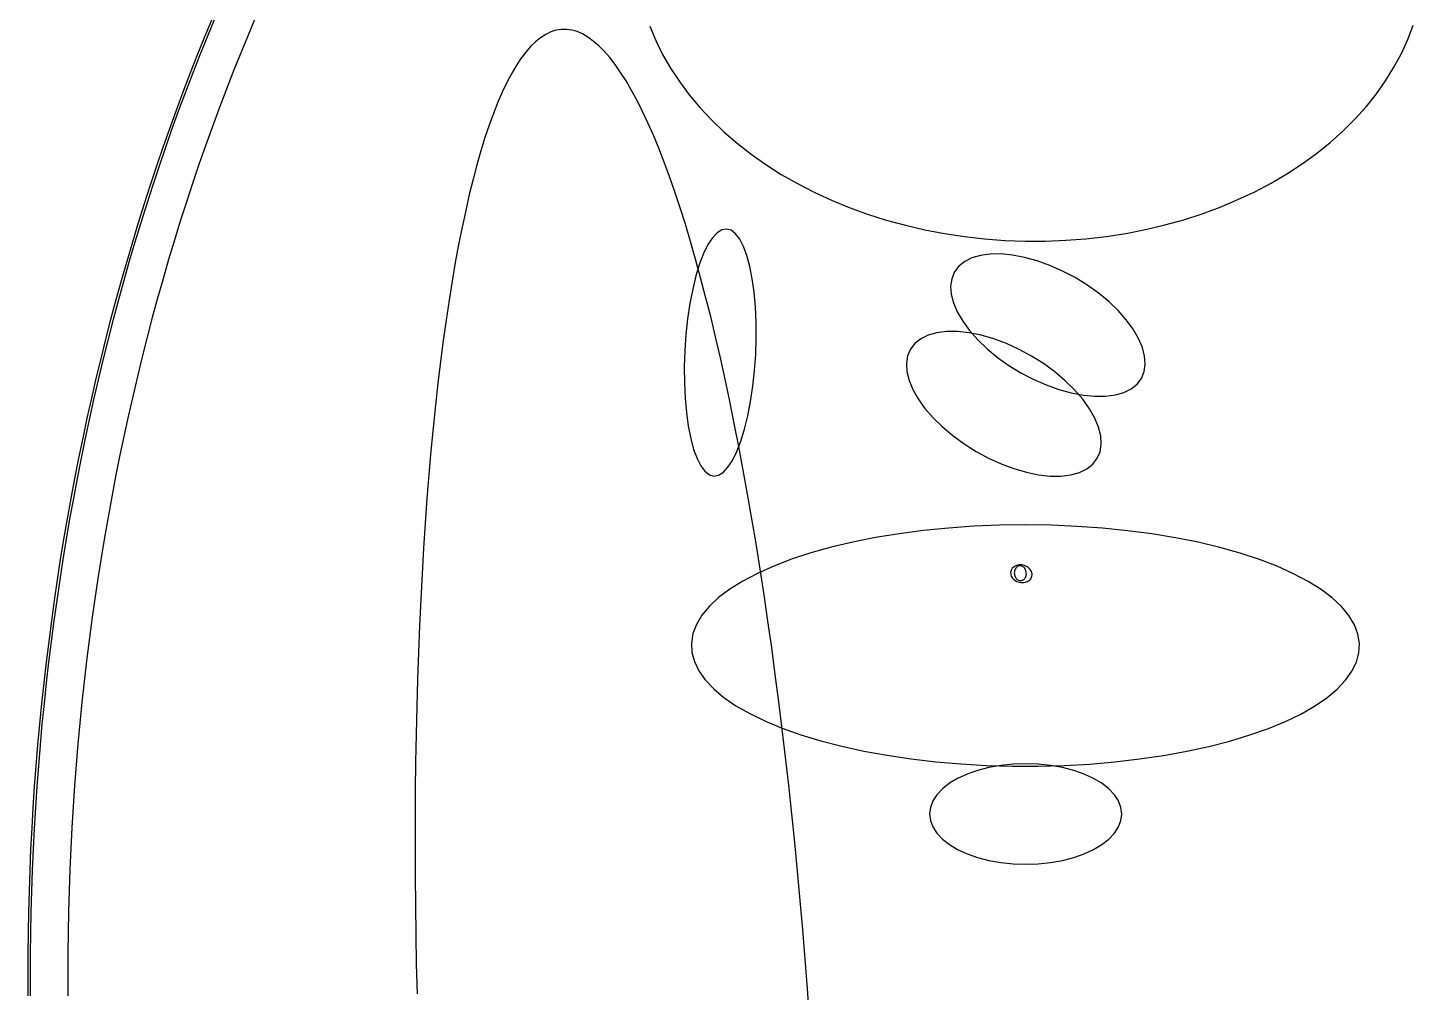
# Model space of a CAD drawing. Extents: x -1 to 217, y -22 to 302.
# Drawn here: x -1.3 to 122.9, y 138.1 to 224.5 of the extents above; entities that cross this region are included whole.
import ezdxf

# ---------------------------------------------------------------- set-up
doc = ezdxf.new("R2010")
doc.units = 0

msp = doc.modelspace()

# ---------------------------------------------------------------- linework, layer by layer
at = {"layer": 'ELLIPSES'}
for p, q in [((15.16, 225.19), (14.5, 223.59)), ((15.4, 225.2), (14.74, 223.6)), ((19.05, 225.29), (18.38, 223.7)), ((14.5, 223.59), (13.85, 221.98)), ((14.74, 223.6), (14.09, 221.99)), ((18.38, 223.7), (17.72, 222.1)), ((44.65, 223.6), (44.2, 223.24)), ((45.11, 223.89), (44.65, 223.6)), ((45.57, 224.12), (45.11, 223.89)), ((46.03, 224.27), (45.57, 224.12)), ((46.5, 224.34), (46.03, 224.27)), ((46.97, 224.35), (46.5, 224.34)), ((47.45, 224.28), (46.97, 224.35)), ((47.93, 224.15), (47.45, 224.28)), ((48.41, 223.94), (47.93, 224.15)), ((48.89, 223.66), (48.41, 223.94)), ((49.38, 223.31), (48.89, 223.66)), ((54.44, 224.65), (54.97, 223.37)), ((122.39, 223.45), (122.88, 224.74)), ((43.75, 222.81), (43.32, 222.3)), ((44.2, 223.24), (43.75, 222.81)), ((49.87, 222.89), (49.38, 223.31)), ((50.36, 222.4), (49.87, 222.89)), ((50.85, 221.83), (50.36, 222.4)), ((54.97, 223.37), (55.59, 222.11)), ((121.82, 222.19), (122.39, 223.45)), ((13.85, 221.98), (13.21, 220.36)), ((14.09, 221.99), (13.45, 220.36)), ((17.72, 222.1), (17.07, 220.48)), ((42.46, 221.08), (42.04, 220.37)), ((42.88, 221.73), (42.46, 221.08)), ((43.32, 222.3), (42.88, 221.73)), ((51.34, 221.2), (50.85, 221.83)), ((51.83, 220.5), (51.34, 221.2)), ((55.59, 222.11), (56.3, 220.88)), ((121.15, 220.96), (121.82, 222.19)), ((13.21, 220.36), (12.59, 218.72)), ((13.45, 220.36), (12.83, 218.73)), ((17.07, 220.48), (16.43, 218.86)), ((42.04, 220.37), (41.62, 219.58)), ((52.32, 219.73), (51.83, 220.5)), ((56.3, 220.88), (57.1, 219.67)), ((120.4, 219.75), (121.15, 220.96)), ((12.59, 218.72), (11.98, 217.08)), ((12.83, 218.73), (12.21, 217.09)), ((16.43, 218.86), (15.81, 217.22)), ((41.22, 218.73), (40.82, 217.82)), ((41.62, 219.58), (41.22, 218.73)), ((52.81, 218.89), (52.32, 219.73)), ((53.3, 217.98), (52.81, 218.89)), ((57.1, 219.67), (57.97, 218.49)), ((119.57, 218.57), (120.4, 219.75)), ((40.82, 217.82), (40.43, 216.83)), ((53.79, 217.01), (53.3, 217.98)), ((57.97, 218.49), (58.93, 217.35)), ((117.65, 216.31), (118.65, 217.42)), ((118.65, 217.42), (119.57, 218.57)), ((11.98, 217.08), (11.38, 215.43)), ((12.21, 217.09), (11.61, 215.43)), ((15.81, 217.22), (15.2, 215.57)), ((40.43, 216.83), (40.05, 215.78)), ((54.28, 215.97), (53.79, 217.01)), ((58.93, 217.35), (59.97, 216.24)), ((59.97, 216.24), (61.08, 215.18)), ((116.58, 215.24), (117.65, 216.31)), ((11.38, 215.43), (10.79, 213.76)), ((11.61, 215.43), (11.03, 213.77)), ((15.2, 215.57), (14.61, 213.91)), ((40.05, 215.78), (39.67, 214.66)), ((54.77, 214.87), (54.28, 215.97)), ((61.08, 215.18), (62.27, 214.15)), ((115.43, 214.22), (116.58, 215.24)), ((10.79, 213.76), (10.22, 212.09)), ((11.03, 213.77), (10.45, 212.09)), ((14.61, 213.91), (14.02, 212.24)), ((39.67, 214.66), (39.31, 213.48)), ((55.25, 213.7), (54.77, 214.87)), ((55.73, 212.46), (55.25, 213.7)), ((62.27, 214.15), (63.52, 213.17)), ((114.21, 213.24), (115.43, 214.22)), ((39.31, 213.48), (38.95, 212.23)), ((56.21, 211.16), (55.73, 212.46)), ((63.52, 213.17), (64.84, 212.24)), ((112.92, 212.3), (114.21, 213.24)), ((10.22, 212.09), (9.66, 210.4)), ((10.45, 212.09), (9.89, 210.41)), ((14.02, 212.24), (13.45, 210.56)), ((38.95, 212.23), (38.6, 210.92)), ((56.69, 209.8), (56.21, 211.16)), ((64.84, 212.24), (66.23, 211.36)), ((66.23, 211.36), (67.67, 210.54)), ((110.15, 210.59), (111.56, 211.42)), ((111.56, 211.42), (112.92, 212.3)), ((9.66, 210.4), (9.11, 208.71)), ((9.89, 210.41), (9.35, 208.72)), ((13.45, 210.56), (12.9, 208.87)), ((38.6, 210.92), (38.26, 209.55)), ((67.67, 210.54), (69.17, 209.77)), ((108.68, 209.81), (110.15, 210.59)), ((9.11, 208.71), (8.58, 207.01)), ((9.35, 208.72), (8.81, 207.01)), ((12.9, 208.87), (12.36, 207.17)), ((38.26, 209.55), (37.94, 208.12)), ((57.16, 208.38), (56.69, 209.8)), ((69.17, 209.77), (70.72, 209.05)), ((70.72, 209.05), (72.32, 208.4)), ((105.58, 208.44), (107.15, 209.1)), ((107.15, 209.1), (108.68, 209.81)), ((37.94, 208.12), (37.62, 206.63)), ((57.63, 206.9), (57.16, 208.38)), ((72.32, 208.4), (73.96, 207.8)), ((73.96, 207.8), (75.63, 207.27)), ((102.3, 207.3), (103.96, 207.84)), ((103.96, 207.84), (105.58, 208.44)), ((8.58, 207.01), (8.06, 205.29)), ((8.81, 207.01), (8.29, 205.3)), ((12.36, 207.17), (11.83, 205.46)), ((37.62, 206.63), (37.31, 205.08)), ((58.09, 205.36), (57.63, 206.9)), ((60.91, 206.4), (60.49, 206.14)), ((61.33, 206.47), (60.91, 206.4)), ((61.74, 206.36), (61.33, 206.47)), ((62.13, 206.05), (61.74, 206.36)), ((75.63, 207.27), (77.35, 206.8)), ((77.35, 206.8), (79.09, 206.4)), ((79.09, 206.4), (80.86, 206.06)), ((97.12, 206.08), (98.87, 206.42)), ((98.87, 206.42), (100.6, 206.83)), ((100.6, 206.83), (102.3, 207.3)), ((8.06, 205.29), (7.55, 203.57)), ((8.29, 205.3), (7.78, 203.58)), ((11.83, 205.46), (11.31, 203.74)), ((37.31, 205.08), (37.01, 203.47)), ((58.55, 203.76), (58.09, 205.36)), ((59.66, 205.07), (59.27, 204.29)), ((60.07, 205.69), (59.66, 205.07)), ((60.49, 206.14), (60.07, 205.69)), ((62.5, 205.57), (62.13, 206.05)), ((62.84, 204.91), (62.5, 205.57)), ((80.86, 206.06), (82.65, 205.79)), ((82.65, 205.79), (84.45, 205.58)), ((84.45, 205.58), (86.27, 205.45)), ((86.27, 205.45), (88.09, 205.38)), ((88.09, 205.38), (89.91, 205.38)), ((89.91, 205.38), (91.73, 205.46)), ((91.73, 205.46), (93.54, 205.59)), ((93.54, 205.59), (95.34, 205.8)), ((95.34, 205.8), (97.12, 206.08)), ((11.31, 203.74), (10.81, 202.01)), ((59, 202.11), (58.55, 203.76)), ((59.27, 204.29), (58.91, 203.35)), ((63.15, 204.09), (62.84, 204.91)), ((63.41, 203.12), (63.15, 204.09)), ((83.32, 203.89), (82.67, 203.56)), ((84.09, 204.11), (83.32, 203.89)), ((84.96, 204.23), (84.09, 204.11)), ((85.92, 204.24), (84.96, 204.23)), ((86.96, 204.14), (85.92, 204.24)), ((88.04, 203.93), (86.96, 204.14)), ((89.17, 203.62), (88.04, 203.93)), ((7.55, 203.57), (7.06, 201.84)), ((7.78, 203.58), (7.29, 201.85)), ((37.01, 203.47), (36.72, 201.81)), ((58.91, 203.35), (58.58, 202.27)), ((63.63, 202.01), (63.41, 203.12)), ((81.76, 202.62), (81.51, 202.02)), ((82.14, 203.13), (81.76, 202.62)), ((82.67, 203.56), (82.14, 203.13)), ((90.31, 203.21), (89.17, 203.62)), ((91.44, 202.7), (90.31, 203.21)), ((92.56, 202.12), (91.44, 202.7)), ((7.06, 201.84), (6.58, 200.11)), ((7.29, 201.85), (6.81, 200.11)), ((10.81, 202.01), (10.32, 200.28)), ((36.72, 201.81), (36.45, 200.09)), ((58.58, 202.27), (58.29, 201.08)), ((59.45, 200.4), (59, 202.11)), ((63.8, 200.8), (63.63, 202.01)), ((81.51, 202.02), (81.41, 201.35)), ((81.41, 201.35), (81.47, 200.62)), ((93.63, 201.46), (92.56, 202.12)), ((94.64, 200.74), (93.63, 201.46)), ((6.58, 200.11), (6.11, 198.36)), ((6.81, 200.11), (6.34, 198.37)), ((10.32, 200.28), (9.85, 198.53)), ((36.45, 200.09), (36.18, 198.31)), ((58.29, 201.08), (58.04, 199.79)), ((59.9, 198.63), (59.45, 200.4)), ((63.92, 199.49), (63.8, 200.8)), ((81.47, 200.62), (81.67, 199.85)), ((95.58, 199.97), (94.64, 200.74)), ((96.42, 199.17), (95.58, 199.97)), ((58.04, 199.79), (57.83, 198.43)), ((63.98, 198.11), (63.92, 199.49)), ((81.67, 199.85), (82.01, 199.04)), ((82.01, 199.04), (82.5, 198.21)), ((97.15, 198.34), (96.42, 199.17)), ((6.11, 198.36), (5.66, 196.61)), ((6.34, 198.37), (5.89, 196.61)), ((9.85, 198.53), (9.39, 196.78)), ((36.18, 198.31), (35.93, 196.48)), ((57.83, 198.43), (57.68, 197.01)), ((60.33, 196.82), (59.9, 198.63)), ((63.99, 196.69), (63.98, 198.11)), ((82.5, 198.21), (83.11, 197.37)), ((97.77, 197.5), (97.15, 198.34)), ((98.25, 196.67), (97.77, 197.5)), ((5.66, 196.61), (5.22, 194.85)), ((5.89, 196.61), (5.45, 194.85)), ((9.39, 196.78), (8.94, 195.02)), ((35.93, 196.48), (35.69, 194.6)), ((57.68, 197.01), (57.58, 195.57)), ((60.77, 194.94), (60.33, 196.82)), ((63.94, 195.24), (63.99, 196.69)), ((78.74, 196.64), (78.2, 196.22)), ((79.4, 196.96), (78.74, 196.64)), ((80.17, 197.18), (79.4, 196.96)), ((81.05, 197.29), (80.17, 197.18)), ((82.02, 197.29), (81.05, 197.29)), ((83.06, 197.17), (82.02, 197.29)), ((84.15, 196.95), (83.06, 197.17)), ((83.11, 197.37), (83.85, 196.55)), ((83.85, 196.55), (84.69, 195.74)), ((85.28, 196.63), (84.15, 196.95)), ((86.42, 196.2), (85.28, 196.63)), ((98.6, 195.86), (98.25, 196.67)), ((8.94, 195.02), (8.51, 193.25)), ((57.58, 195.57), (57.53, 194.13)), ((63.84, 193.8), (63.94, 195.24)), ((77.55, 195.1), (77.45, 194.43)), ((77.81, 195.7), (77.55, 195.1)), ((78.2, 196.22), (77.81, 195.7)), ((84.69, 195.74), (85.62, 194.97)), ((87.55, 195.68), (86.42, 196.2)), ((88.67, 195.08), (87.55, 195.68)), ((89.74, 194.41), (88.67, 195.08)), ((98.8, 195.09), (98.6, 195.86)), ((98.85, 194.36), (98.8, 195.09)), ((5.22, 194.85), (4.8, 193.08)), ((5.45, 194.85), (5.03, 193.08)), ((35.69, 194.6), (35.45, 192.67)), ((57.53, 194.13), (57.54, 192.7)), ((61.19, 193.02), (60.77, 194.94)), ((63.69, 192.39), (63.84, 193.8)), ((77.45, 194.43), (77.49, 193.7)), ((85.62, 194.97), (86.64, 194.25)), ((86.64, 194.25), (87.71, 193.59)), ((90.75, 193.67), (89.74, 194.41)), ((98.75, 193.69), (98.85, 194.36)), ((4.8, 193.08), (4.39, 191.3)), ((5.03, 193.08), (4.62, 191.31)), ((8.51, 193.25), (8.09, 191.47)), ((35.45, 192.67), (35.23, 190.7)), ((57.54, 192.7), (57.6, 191.32)), ((61.61, 191.05), (61.19, 193.02)), ((77.49, 193.7), (77.68, 192.91)), ((77.68, 192.91), (78.02, 192.09)), ((87.71, 193.59), (88.82, 193.01)), ((88.82, 193.01), (89.96, 192.51)), ((91.68, 192.88), (90.75, 193.67)), ((92.52, 192.06), (91.68, 192.88)), ((97.6, 192.15), (98.12, 192.58)), ((98.12, 192.58), (98.51, 193.09)), ((98.51, 193.09), (98.75, 193.69)), ((4.39, 191.3), (3.99, 189.52)), ((4.62, 191.31), (4.22, 189.52)), ((8.09, 191.47), (7.68, 189.68)), ((57.6, 191.32), (57.72, 190.02)), ((63.48, 191.02), (63.69, 192.39)), ((78.02, 192.09), (78.5, 191.25)), ((89.96, 192.51), (91.1, 192.1)), ((91.1, 192.1), (92.22, 191.78)), ((92.22, 191.78), (93.31, 191.58)), ((93.25, 191.22), (92.52, 192.06)), ((93.31, 191.58), (94.34, 191.48)), ((94.34, 191.48), (95.3, 191.48)), ((95.3, 191.48), (96.18, 191.6)), ((96.18, 191.6), (96.94, 191.83)), ((96.94, 191.83), (97.6, 192.15)), ((35.23, 190.7), (35.03, 188.67)), ((62.02, 189.04), (61.61, 191.05)), ((63.23, 189.73), (63.48, 191.02)), ((78.5, 191.25), (79.11, 190.4)), ((79.11, 190.4), (79.83, 189.56)), ((93.86, 190.37), (93.25, 191.22)), ((94.33, 189.53), (93.86, 190.37)), ((3.99, 189.52), (3.61, 187.73)), ((4.22, 189.52), (3.83, 187.73)), ((7.68, 189.68), (7.29, 187.89)), ((57.72, 190.02), (57.89, 188.8)), ((57.89, 188.8), (58.11, 187.7)), ((62.43, 186.97), (62.02, 189.04)), ((62.94, 188.54), (63.23, 189.73)), ((79.83, 189.56), (80.67, 188.74)), ((94.67, 188.71), (94.33, 189.53)), ((3.61, 187.73), (3.24, 185.93)), ((3.83, 187.73), (3.47, 185.94)), ((7.29, 187.89), (6.92, 186.09)), ((35.03, 188.67), (34.83, 186.6)), ((58.11, 187.7), (58.37, 186.73)), ((62.61, 187.47), (62.94, 188.54)), ((80.67, 188.74), (81.6, 187.96)), ((81.6, 187.96), (82.61, 187.22)), ((94.86, 187.93), (94.67, 188.71)), ((94.91, 187.2), (94.86, 187.93)), ((34.83, 186.6), (34.65, 184.48)), ((58.37, 186.73), (58.68, 185.91)), ((61.86, 185.74), (62.25, 186.53)), ((62.25, 186.53), (62.61, 187.47)), ((62.82, 184.86), (62.43, 186.97)), ((82.61, 187.22), (83.69, 186.55)), ((83.69, 186.55), (84.8, 185.95)), ((94.55, 185.93), (94.8, 186.52)), ((94.8, 186.52), (94.91, 187.2)), ((3.24, 185.93), (2.88, 184.13)), ((3.47, 185.94), (3.11, 184.13)), ((6.92, 186.09), (6.56, 184.29)), ((58.68, 185.91), (59.02, 185.25)), ((59.02, 185.25), (59.39, 184.76)), ((61.04, 184.68), (61.45, 185.12)), ((61.45, 185.12), (61.86, 185.74)), ((84.8, 185.95), (85.94, 185.43)), ((85.94, 185.43), (87.08, 185)), ((93.62, 184.99), (94.15, 185.41)), ((94.15, 185.41), (94.55, 185.93)), ((2.88, 184.13), (2.54, 182.32)), ((3.11, 184.13), (2.77, 182.33)), ((6.56, 184.29), (6.21, 182.48)), ((34.65, 184.48), (34.47, 182.32)), ((59.39, 184.76), (59.78, 184.46)), ((59.78, 184.46), (60.19, 184.34)), ((60.19, 184.34), (60.61, 184.42)), ((60.61, 184.42), (61.04, 184.68)), ((63.21, 182.71), (62.82, 184.86)), ((87.08, 185), (88.21, 184.68)), ((88.21, 184.68), (89.3, 184.45)), ((89.3, 184.45), (90.33, 184.34)), ((90.33, 184.34), (91.3, 184.34)), ((91.3, 184.34), (92.18, 184.45)), ((92.18, 184.45), (92.96, 184.67)), ((92.96, 184.67), (93.62, 184.99)), ((63.59, 180.51), (63.21, 182.71)), ((2.54, 182.32), (2.22, 180.51)), ((2.77, 182.33), (2.44, 180.51)), ((6.21, 182.48), (5.88, 180.66)), ((34.47, 182.32), (34.32, 180.12)), ((2.22, 180.51), (1.9, 178.69)), ((2.44, 180.51), (2.13, 178.69)), ((5.88, 180.66), (5.56, 178.84)), ((34.32, 180.12), (34.17, 177.87)), ((63.97, 178.28), (63.59, 180.51)), ((76.79, 179.17), (74.68, 178.82)), ((78.97, 179.45), (76.79, 179.17)), ((81.21, 179.68), (78.97, 179.45)), ((83.49, 179.84), (81.21, 179.68)), ((85.8, 179.93), (83.49, 179.84)), ((88.12, 179.96), (85.8, 179.93)), ((90.44, 179.93), (88.12, 179.96)), ((92.74, 179.83), (90.44, 179.93)), ((95.02, 179.67), (92.74, 179.83)), ((97.26, 179.44), (95.02, 179.67)), ((99.44, 179.15), (97.26, 179.44)), ((101.56, 178.81), (99.44, 179.15)), ((1.9, 178.69), (1.6, 176.87)), ((2.13, 178.69), (1.83, 176.87)), ((5.56, 178.84), (5.25, 177.01)), ((34.17, 177.87), (34.03, 175.59)), ((64.33, 176.01), (63.97, 178.28)), ((70.7, 177.96), (68.87, 177.45)), ((72.64, 178.42), (70.7, 177.96)), ((74.68, 178.82), (72.64, 178.42)), ((103.59, 178.4), (101.56, 178.81)), ((105.53, 177.94), (103.59, 178.4)), ((107.37, 177.42), (105.53, 177.94)), ((1.6, 176.87), (1.32, 175.04)), ((1.83, 176.87), (1.55, 175.04)), ((5.25, 177.01), (4.96, 175.17)), ((67.15, 176.88), (65.55, 176.27)), ((68.87, 177.45), (67.15, 176.88)), ((87.55, 176.37), (87.43, 176.35)), ((87.67, 176.38), (87.55, 176.37)), ((87.8, 176.37), (87.67, 176.38)), ((87.92, 176.35), (87.8, 176.37)), ((109.09, 176.86), (107.37, 177.42)), ((110.68, 176.25), (109.09, 176.86)), ((4.96, 175.17), (4.69, 173.33)), ((34.03, 175.59), (33.91, 173.28)), ((64.09, 175.62), (62.78, 174.93)), ((65.55, 176.27), (64.09, 175.62)), ((64.69, 173.7), (64.33, 176.01)), ((86.81, 175.79), (86.79, 175.69)), ((86.79, 175.69), (86.8, 175.59)), ((86.8, 175.59), (86.82, 175.49)), ((86.84, 175.89), (86.81, 175.79)), ((86.82, 175.49), (86.85, 175.38)), ((86.88, 175.98), (86.84, 175.89)), ((86.85, 175.38), (86.9, 175.29)), ((86.94, 176.07), (86.88, 175.98)), ((86.9, 175.29), (86.97, 175.19)), ((87.02, 176.15), (86.94, 176.07)), ((86.97, 175.19), (87.04, 175.11)), ((87.11, 176.21), (87.02, 176.15)), ((87.2, 176.27), (87.11, 176.21)), ((87.12, 175.76), (87.11, 175.68)), ((87.11, 175.68), (87.12, 175.59)), ((87.14, 175.85), (87.12, 175.76)), ((87.12, 175.59), (87.13, 175.5)), ((87.13, 175.5), (87.15, 175.42)), ((87.16, 175.93), (87.14, 175.85)), ((87.15, 175.42), (87.18, 175.34)), ((87.2, 176), (87.16, 175.93)), ((87.18, 175.34), (87.21, 175.27)), ((87.31, 176.32), (87.2, 176.27)), ((87.24, 176.07), (87.2, 176)), ((87.21, 175.27), (87.26, 175.2)), ((87.29, 176.13), (87.24, 176.07)), ((87.26, 175.2), (87.31, 175.13)), ((87.34, 176.18), (87.29, 176.13)), ((87.43, 176.35), (87.31, 176.32)), ((87.31, 175.13), (87.37, 175.08)), ((87.4, 176.23), (87.34, 176.18)), ((87.47, 176.26), (87.4, 176.23)), ((87.53, 176.28), (87.47, 176.26)), ((87.6, 176.29), (87.53, 176.28)), ((87.67, 176.29), (87.6, 176.29)), ((87.75, 176.28), (87.67, 176.29)), ((87.81, 176.26), (87.75, 176.28)), ((87.88, 176.23), (87.81, 176.26)), ((87.94, 176.18), (87.88, 176.23)), ((88.04, 176.31), (87.92, 176.35)), ((88, 176.13), (87.94, 176.18)), ((87.97, 175.08), (88.02, 175.13)), ((88.05, 176.07), (88, 176.13)), ((88.02, 175.13), (88.07, 175.19)), ((88.16, 176.27), (88.04, 176.31)), ((88.1, 176), (88.05, 176.07)), ((88.07, 175.19), (88.11, 175.26)), ((88.13, 175.92), (88.1, 176)), ((88.11, 175.26), (88.15, 175.34)), ((88.16, 175.84), (88.13, 175.92)), ((88.15, 175.34), (88.17, 175.42)), ((88.27, 176.21), (88.16, 176.27)), ((88.18, 175.76), (88.16, 175.84)), ((88.17, 175.42), (88.19, 175.5)), ((88.19, 175.67), (88.18, 175.76)), ((88.2, 175.59), (88.19, 175.67)), ((88.19, 175.5), (88.2, 175.59)), ((88.37, 176.14), (88.27, 176.21)), ((88.46, 176.06), (88.37, 176.14)), ((88.54, 175.98), (88.46, 176.06)), ((88.61, 175.88), (88.54, 175.98)), ((88.56, 175.1), (88.63, 175.19)), ((88.66, 175.79), (88.61, 175.88)), ((88.63, 175.19), (88.67, 175.28)), ((88.69, 175.68), (88.66, 175.79)), ((88.67, 175.28), (88.7, 175.38)), ((88.71, 175.58), (88.69, 175.68)), ((88.7, 175.38), (88.71, 175.48)), ((88.71, 175.48), (88.71, 175.58)), ((112.14, 175.59), (110.68, 176.25)), ((113.45, 174.9), (112.14, 175.59)), ((1.32, 175.04), (1.05, 173.2)), ((1.55, 175.04), (1.28, 173.2)), ((61.62, 174.21), (60.61, 173.45)), ((62.78, 174.93), (61.62, 174.21)), ((87.04, 175.11), (87.14, 175.03)), ((87.14, 175.03), (87.24, 174.96)), ((87.24, 174.96), (87.35, 174.9)), ((87.35, 174.9), (87.46, 174.86)), ((87.37, 175.08), (87.43, 175.04)), ((87.43, 175.04), (87.49, 175)), ((87.46, 174.86), (87.59, 174.82)), ((87.49, 175), (87.56, 174.98)), ((87.56, 174.98), (87.63, 174.97)), ((87.59, 174.82), (87.71, 174.8)), ((87.63, 174.97), (87.7, 174.97)), ((87.7, 174.97), (87.77, 174.98)), ((87.71, 174.8), (87.84, 174.79)), ((87.77, 174.98), (87.84, 175)), ((87.84, 175), (87.91, 175.04)), ((87.84, 174.79), (87.96, 174.8)), ((87.91, 175.04), (87.97, 175.08)), ((87.96, 174.8), (88.08, 174.82)), ((88.08, 174.82), (88.2, 174.85)), ((88.2, 174.85), (88.31, 174.9)), ((88.31, 174.9), (88.4, 174.96)), ((88.4, 174.96), (88.49, 175.02)), ((88.49, 175.02), (88.56, 175.1)), ((114.61, 174.18), (113.45, 174.9)), ((115.61, 173.42), (114.61, 174.18)), ((1.05, 173.2), (0.8, 171.36)), ((1.28, 173.2), (1.02, 171.36)), ((4.69, 173.33), (4.43, 171.49)), ((33.91, 173.28), (33.8, 170.93)), ((59.78, 172.67), (59.11, 171.87)), ((60.61, 173.45), (59.78, 172.67)), ((65.03, 171.35), (64.69, 173.7)), ((116.45, 172.64), (115.61, 173.42)), ((4.43, 171.49), (4.18, 169.64)), ((59.11, 171.87), (58.62, 171.05)), ((117.11, 171.83), (116.45, 172.64)), ((117.6, 171.01), (117.11, 171.83)), ((0.8, 171.36), (0.56, 169.52)), ((1.02, 171.36), (0.78, 169.52)), ((33.8, 170.93), (33.71, 168.54)), ((58.3, 170.22), (58.17, 169.38)), ((58.62, 171.05), (58.3, 170.22)), ((65.37, 168.97), (65.03, 171.35)), ((117.92, 170.18), (117.6, 171.01)), ((118.05, 169.34), (117.92, 170.18)), ((0.56, 169.52), (0.33, 167.67)), ((0.78, 169.52), (0.55, 167.67)), ((4.18, 169.64), (3.95, 167.79)), ((58.17, 169.38), (58.21, 168.54)), ((65.69, 166.56), (65.37, 168.97)), ((118.01, 168.51), (118.05, 169.34)), ((3.95, 167.79), (3.74, 165.93)), ((33.71, 168.54), (33.63, 166.12)), ((58.21, 168.54), (58.44, 167.71)), ((58.44, 167.71), (58.84, 166.88)), ((117.78, 167.67), (118.01, 168.51)), ((0.33, 167.67), (0.12, 165.82)), ((0.55, 167.67), (0.34, 165.82)), ((58.84, 166.88), (59.42, 166.07)), ((66.01, 164.12), (65.69, 166.56)), ((116.8, 166.04), (117.38, 166.85)), ((117.38, 166.85), (117.78, 167.67)), ((0.12, 165.82), (-0.08, 163.97)), ((0.34, 165.82), (0.14, 163.96)), ((3.74, 165.93), (3.54, 164.07)), ((33.63, 166.12), (33.56, 163.68)), ((59.42, 166.07), (60.17, 165.28)), ((60.17, 165.28), (61.09, 164.51)), ((115.13, 164.47), (116.05, 165.24)), ((116.05, 165.24), (116.8, 166.04)), ((-0.08, 163.97), (-0.26, 162.11)), ((0.14, 163.96), (-0.04, 162.1)), ((3.54, 164.07), (3.35, 162.21)), ((61.09, 164.51), (62.17, 163.76)), ((66.32, 161.65), (66.01, 164.12)), ((114.04, 163.73), (115.13, 164.47)), ((33.56, 163.68), (33.5, 161.2)), ((62.17, 163.76), (63.41, 163.05)), ((63.41, 163.05), (64.8, 162.38)), ((111.42, 162.35), (112.8, 163.02)), ((112.8, 163.02), (114.04, 163.73)), ((-0.26, 162.11), (-0.43, 160.25)), ((-0.04, 162.1), (-0.21, 160.24)), ((3.35, 162.21), (3.18, 160.34)), ((64.8, 162.38), (66.32, 161.75)), ((66.32, 161.75), (67.98, 161.16)), ((66.61, 159.15), (66.32, 161.65)), ((108.23, 161.14), (109.89, 161.72)), ((109.89, 161.72), (111.42, 162.35)), ((-0.43, 160.25), (-0.59, 158.38)), ((-0.21, 160.24), (-0.36, 158.38)), ((3.18, 160.34), (3.02, 158.47)), ((33.5, 161.2), (33.45, 158.7)), ((67.98, 161.16), (69.76, 160.62)), ((69.76, 160.62), (71.65, 160.13)), ((104.56, 160.11), (106.45, 160.6)), ((106.45, 160.6), (108.23, 161.14)), ((66.9, 156.63), (66.61, 159.15)), ((71.65, 160.13), (73.64, 159.7)), ((73.64, 159.7), (75.71, 159.32)), ((75.71, 159.32), (77.86, 159)), ((77.86, 159), (80.07, 158.74)), ((96.14, 158.73), (98.35, 158.99)), ((98.35, 158.99), (100.5, 159.3)), ((100.5, 159.3), (102.57, 159.68)), ((102.57, 159.68), (104.56, 160.11)), ((-0.59, 158.38), (-0.73, 156.52)), ((-0.36, 158.38), (-0.5, 156.51)), ((3.02, 158.47), (2.88, 156.6)), ((33.45, 158.7), (33.42, 156.17)), ((80.07, 158.74), (82.33, 158.55)), ((82.33, 158.55), (84.63, 158.42)), ((83.83, 157.97), (82.89, 157.64)), ((84.84, 158.23), (83.83, 157.97)), ((84.63, 158.42), (86.94, 158.35)), ((85.9, 158.41), (84.84, 158.23)), ((87.01, 158.53), (85.9, 158.41)), ((86.94, 158.35), (89.27, 158.35)), ((88.13, 158.57), (87.01, 158.53)), ((89.26, 158.53), (88.13, 158.57)), ((90.37, 158.41), (89.26, 158.53)), ((89.27, 158.35), (91.58, 158.41)), ((91.43, 158.23), (90.37, 158.41)), ((92.44, 157.96), (91.43, 158.23)), ((91.58, 158.41), (93.88, 158.54)), ((93.38, 157.64), (92.44, 157.96)), ((93.88, 158.54), (96.14, 158.73)), ((-0.73, 156.52), (-0.85, 154.65)), ((-0.5, 156.51), (-0.63, 154.64)), ((2.88, 156.6), (2.75, 154.72)), ((67.17, 154.08), (66.9, 156.63)), ((81.3, 156.81), (80.67, 156.32)), ((82.04, 157.25), (81.3, 156.81)), ((82.89, 157.64), (82.04, 157.25)), ((94.23, 157.25), (93.38, 157.64)), ((94.97, 156.81), (94.23, 157.25)), ((95.6, 156.32), (94.97, 156.81)), ((33.42, 156.17), (33.41, 153.62)), ((80.17, 155.79), (79.81, 155.23)), ((80.67, 156.32), (80.17, 155.79)), ((96.1, 155.79), (95.6, 156.32)), ((96.46, 155.23), (96.1, 155.79)), ((-0.85, 154.65), (-0.96, 152.78)), ((-0.63, 154.64), (-0.74, 152.77)), ((2.75, 154.72), (2.64, 152.84)), ((67.43, 151.51), (67.17, 154.08)), ((79.59, 154.65), (79.52, 154.07)), ((79.52, 154.07), (79.59, 153.48)), ((79.81, 155.23), (79.59, 154.65)), ((96.68, 154.65), (96.46, 155.23)), ((96.75, 154.06), (96.68, 154.65)), ((96.68, 153.48), (96.75, 154.06)), ((-0.96, 152.78), (-1.06, 150.91)), ((-0.74, 152.77), (-0.83, 150.9)), ((2.64, 152.84), (2.54, 150.97)), ((33.41, 153.62), (33.4, 151.05)), ((79.59, 153.48), (79.81, 152.9)), ((79.81, 152.9), (80.17, 152.34)), ((96.1, 152.34), (96.46, 152.9)), ((96.46, 152.9), (96.68, 153.48)), ((80.17, 152.34), (80.67, 151.81)), ((80.67, 151.81), (81.3, 151.32)), ((94.97, 151.32), (95.6, 151.81)), ((95.6, 151.81), (96.1, 152.34)), ((-1.06, 150.91), (-1.14, 149.03)), ((-0.83, 150.9), (-0.91, 149.02)), ((2.54, 150.97), (2.46, 149.08)), ((33.4, 151.05), (33.41, 148.46)), ((67.69, 148.93), (67.43, 151.51)), ((81.3, 151.32), (82.04, 150.88)), ((82.04, 150.88), (82.89, 150.49)), ((82.89, 150.49), (83.83, 150.17)), ((92.44, 150.16), (93.38, 150.49)), ((93.38, 150.49), (94.23, 150.88)), ((94.23, 150.88), (94.97, 151.32)), ((2.46, 149.08), (2.39, 147.2)), ((83.83, 150.17), (84.84, 149.9)), ((84.84, 149.9), (85.9, 149.72)), ((85.9, 149.72), (87.01, 149.6)), ((87.01, 149.6), (88.13, 149.56)), ((88.13, 149.56), (89.26, 149.6)), ((89.26, 149.6), (90.37, 149.72)), ((90.37, 149.72), (91.43, 149.9)), ((91.43, 149.9), (92.44, 150.16)), ((-1.14, 149.03), (-1.2, 147.16)), ((-0.91, 149.02), (-0.98, 147.15)), ((33.41, 148.46), (33.43, 145.85)), ((67.93, 146.32), (67.69, 148.93)), ((-1.2, 147.16), (-1.25, 145.28)), ((-0.98, 147.15), (-1.03, 145.27)), ((2.39, 147.2), (2.34, 145.32)), ((2.34, 145.32), (2.3, 143.44)), ((33.43, 145.85), (33.47, 143.23)), ((68.16, 143.7), (67.93, 146.32)), ((-1.25, 145.28), (-1.29, 143.41)), ((-1.03, 145.27), (-1.07, 143.39)), ((-1.29, 143.41), (-1.31, 141.53)), ((-1.07, 143.39), (-1.09, 141.52)), ((2.3, 143.44), (2.28, 141.55)), ((33.47, 143.23), (33.51, 140.6)), ((68.37, 141.07), (68.16, 143.7)), ((-1.31, 141.53), (-1.32, 139.65)), ((-1.09, 141.52), (-1.1, 139.64)), ((2.28, 141.55), (2.27, 139.67)), ((33.51, 140.6), (33.58, 137.95)), ((68.58, 138.42), (68.37, 141.07)), ((-1.32, 139.65), (-1.31, 137.77)), ((-1.1, 139.64), (-1.09, 137.76)), ((2.27, 139.67), (2.28, 137.78)), ((68.77, 135.77), (68.58, 138.42))]:
    msp.add_line(p, q, dxfattribs=at)

doc.saveas('drawing.dxf')
